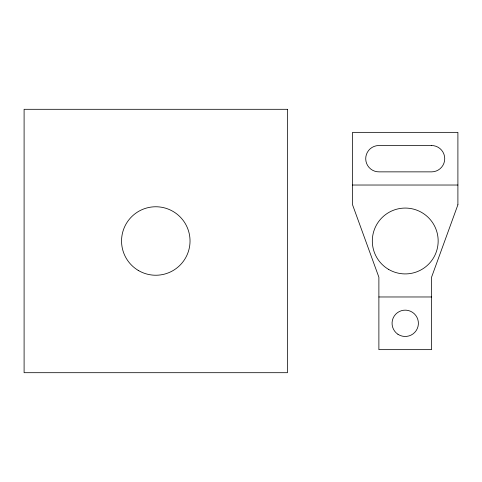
<?xml version="1.0" encoding="UTF-8"?>
<svg xmlns="http://www.w3.org/2000/svg" width="482" height="482" viewBox="0 0 482 482"><rect width="100%" height="100%" fill="white"/><g stroke="black" fill="none" stroke-linecap="round" stroke-linejoin="round"><path stroke-width="0.72" d="M352.547 185.028L457.9 185.028M378.882 296.972L431.559 296.972M457.9 204.784L431.559 277.216L431.559 349.649L378.882 349.649L378.882 277.216L352.547 204.784L352.547 132.351L457.9 132.351L457.9 204.784M287.489 109.306L24.1 109.306L24.1 372.694L287.489 372.694L287.489 109.306M431.504 145.522L378.593 145.528A13.171 13.171 0 0 0 365.718 158.982A13.171 13.171 0 0 0 379.177 171.857L431.619 171.863A13.171 13.171 0 0 0 444.729 158.632A13.171 13.171 0 0 0 431.504 145.522M397.951 334.285A13.171 13.171 0 0 0 418.37 324.115A13.171 13.171 0 0 0 399.349 311.523A13.171 13.171 0 0 0 397.951 334.285M388.504 269.342A32.921 32.921 0 0 0 438.162 241.307A32.921 32.921 0 0 0 389.058 212.321A32.921 32.921 0 0 0 388.504 269.342M138.183 270.366A34.24 34.24 0 0 0 190.029 241.566A34.24 34.24 0 0 0 139.165 211.068A34.24 34.24 0 0 0 138.183 270.366"/></g></svg>
